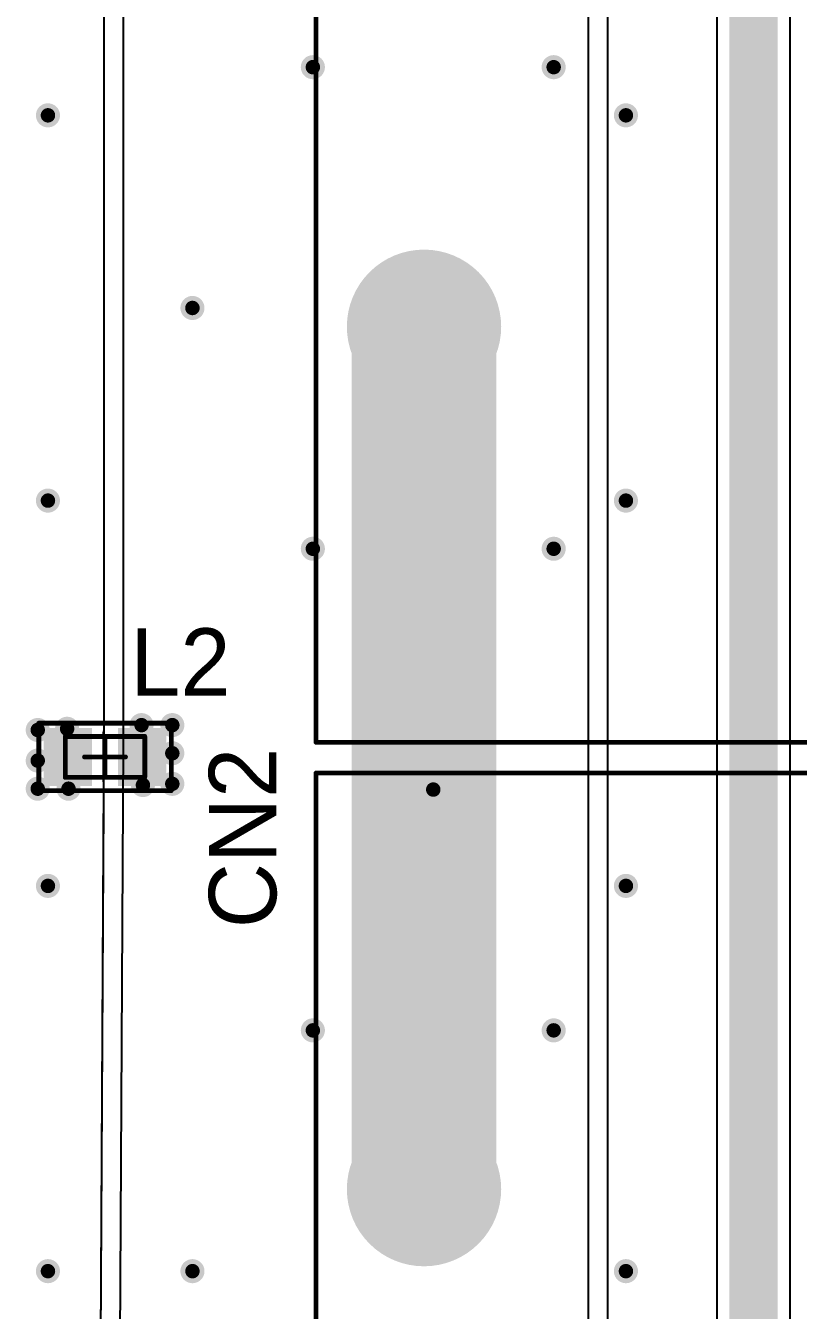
# Model space of a CAD drawing. Header units: millimetres. Extents: x 56 to 179, y 42 to 122.
# Drawn here: x 81.54 to 97.58, y 79.19 to 105.86 of the extents above; entities that cross this region are included whole.
import ezdxf

# ---------------------------------------------------------------- set-up
doc = ezdxf.new("R2010")
doc.units = ezdxf.units.MM
for name, color, linetype in [('BottomLayer', 5, 'Continuous'), ('BottomSolder', 6, 'Continuous'), ('Mechanical13', 56, 'Continuous'), ('Mechanical15', 56, 'Continuous'), ('MultiLayer', 9, 'Continuous'), ('PadHoleLayer', 156, 'Continuous'), ('TopLayer', 1, 'Continuous'), ('TopOverlay', 2, 'Continuous'), ('TopPaste', 8, 'Continuous'), ('TopSolder', 216, 'Continuous'), ('ViaHoleLayer', 16, 'Continuous')]:
    doc.layers.add(name, color=color, linetype=linetype)

# ---------------------------------------------------------------- blocks, each defined once
blk = doc.blocks.new('BATTHOLDER_9V_BH9V_PC_ND_12')
at = {"layer": 'BottomLayer', "const_width": 1.5}
blk.add_lwpolyline([(18.535, 6.435, 1), (20.035, 6.435, 1)], format="xyb", close=True, dxfattribs=at)
at = {"layer": 'BottomSolder', "const_width": 1.602}
blk.add_lwpolyline([(18.484, 6.435, 1), (20.086, 6.435, 1)], format="xyb", close=True, dxfattribs=at)
at = {"layer": 'MultiLayer', "const_width": 1.5}
blk.add_lwpolyline([(18.535, 6.435, 1), (20.035, 6.435, 1)], format="xyb", close=True, dxfattribs=at)
at = {"layer": 'PadHoleLayer', "const_width": 0.6}
blk.add_lwpolyline([(18.985, 6.435, 1), (19.585, 6.435, 1)], format="xyb", close=True, dxfattribs=at)
at = {"layer": 'TopLayer', "const_width": 1.5}
blk.add_lwpolyline([(18.535, 6.435, 1), (20.035, 6.435, 1)], format="xyb", close=True, dxfattribs=at)
at = {"layer": 'TopOverlay', "const_width": 0.1}
for points in [[(21.526, 15.064), (-33.076, 15.064)], [(21.526, 15.064), (21.526, -14.906)]]:
    blk.add_lwpolyline(points, dxfattribs=at)
at = {"layer": 'TopOverlay', "const_width": 0.05}
blk.add_lwpolyline([(21.501, 15.064, 1), (21.551, 15.064, 1)], format="xyb", close=True, dxfattribs=at)
blk.add_lwpolyline([(21.501, 15.064, 1), (21.551, 15.064, 1)], format="xyb", close=True, dxfattribs=at)
at = {"layer": 'TopSolder', "const_width": 1.602}
blk.add_lwpolyline([(18.484, 6.435, 1), (20.086, 6.435, 1)], format="xyb", close=True, dxfattribs=at)
blk = doc.blocks.new('BATTHOLDER_9V_BH9V_PC_ND_13')
at = {"layer": 'BottomLayer', "const_width": 1.5}
blk.add_lwpolyline([(18.535, -6.265, 1), (20.035, -6.265, 1)], format="xyb", close=True, dxfattribs=at)
at = {"layer": 'BottomSolder', "const_width": 1.602}
blk.add_lwpolyline([(18.484, -6.265, 1), (20.086, -6.265, 1)], format="xyb", close=True, dxfattribs=at)
at = {"layer": 'MultiLayer', "const_width": 1.5}
blk.add_lwpolyline([(18.535, -6.265, 1), (20.035, -6.265, 1)], format="xyb", close=True, dxfattribs=at)
at = {"layer": 'PadHoleLayer', "const_width": 0.6}
blk.add_lwpolyline([(18.985, -6.265, 1), (19.585, -6.265, 1)], format="xyb", close=True, dxfattribs=at)
at = {"layer": 'TopLayer', "const_width": 1.5}
blk.add_lwpolyline([(18.535, -6.265, 1), (20.035, -6.265, 1)], format="xyb", close=True, dxfattribs=at)
at = {"layer": 'TopOverlay', "const_width": 0.1}
for points in [[(21.526, 15.064), (21.526, -14.906)], [(21.526, -14.906), (-33.076, -14.906)]]:
    blk.add_lwpolyline(points, dxfattribs=at)
at = {"layer": 'TopOverlay', "const_width": 0.05}
blk.add_lwpolyline([(21.501, -14.906, 1), (21.551, -14.906, 1)], format="xyb", close=True, dxfattribs=at)
blk.add_lwpolyline([(21.501, -14.906, 1), (21.551, -14.906, 1)], format="xyb", close=True, dxfattribs=at)
at = {"layer": 'TopSolder', "const_width": 1.602}
blk.add_lwpolyline([(18.484, -6.265, 1), (20.086, -6.265, 1)], format="xyb", close=True, dxfattribs=at)
blk = doc.blocks.new('CC0603_17')
at = {"layer": 'Mechanical13', "const_width": 0.1}
for points in [[(-0.825, -0.425), (-0.825, 0.425)], [(-0.825, 0.425), (0.825, 0.425)], [(0.825, -0.425), (0.825, 0.425)], [(-0.825, -0.425), (0.825, -0.425)]]:
    blk.add_lwpolyline(points, dxfattribs=at)
at = {"layer": 'Mechanical13', "const_width": 0.05}
for points in [[(-0.85, 0.425, 1), (-0.8, 0.425, 1)], [(-0.85, 0.425, 1), (-0.8, 0.425, 1)], [(0.8, 0.425, 1), (0.85, 0.425, 1)], [(0.8, 0.425, 1), (0.85, 0.425, 1)], [(-0.85, -0.425, 1), (-0.8, -0.425, 1)], [(-0.85, -0.425, 1), (-0.8, -0.425, 1)], [(0.8, -0.425, 1), (0.85, -0.425, 1)], [(0.8, -0.425, 1), (0.85, -0.425, 1)]]:
    blk.add_lwpolyline(points, format="xyb", close=True, dxfattribs=at)
at = {"layer": 'Mechanical15', "const_width": 0.1}
for points in [[(0, -0.425), (0, 0.425)], [(-0.425, 0), (0.425, 0)]]:
    blk.add_lwpolyline(points, dxfattribs=at)
at = {"layer": 'Mechanical15', "const_width": 0.05}
for points in [[(-0.025, 0.425, 1), (0.025, 0.425, 1)], [(-0.45, 0, 1), (-0.4, 0, 1)], [(0.4, 0, 1), (0.45, 0, 1)], [(-0.025, -0.425, 1), (0.025, -0.425, 1)]]:
    blk.add_lwpolyline(points, format="xyb", close=True, dxfattribs=at)
at = {"layer": 'TopLayer'}
for points in [[(-1.17, -0.5), (-0.37, -0.5), (-1.17, 0.5), (-0.37, 0.5)], [(0.37, -0.5), (1.17, -0.5), (0.37, 0.5), (1.17, 0.5)]]:
    blk.add_solid(points, dxfattribs=at)
at = {"layer": 'TopOverlay', "const_width": 0.1}
for points in [[(-1.375, -0.7), (-1.375, 0.7)], [(-1.375, 0.7), (1.375, 0.7)], [(1.375, -0.7), (1.375, 0.7)], [(-1.375, -0.7), (1.375, -0.7)]]:
    blk.add_lwpolyline(points, dxfattribs=at)
at = {"layer": 'TopOverlay', "const_width": 0.05}
for points in [[(-1.4, 0.7, 1), (-1.35, 0.7, 1)], [(-1.4, 0.7, 1), (-1.35, 0.7, 1)], [(1.35, 0.7, 1), (1.4, 0.7, 1)], [(1.35, 0.7, 1), (1.4, 0.7, 1)], [(-1.4, -0.7, 1), (-1.35, -0.7, 1)], [(-1.4, -0.7, 1), (-1.35, -0.7, 1)], [(1.35, -0.7, 1), (1.4, -0.7, 1)], [(1.35, -0.7, 1), (1.4, -0.7, 1)]]:
    blk.add_lwpolyline(points, format="xyb", close=True, dxfattribs=at)
at = {"layer": 'TopPaste'}
for points in [[(-1.17, -0.5), (-0.37, -0.5), (-1.17, 0.5), (-0.37, 0.5)], [(0.37, -0.5), (1.17, -0.5), (0.37, 0.5), (1.17, 0.5)]]:
    blk.add_solid(points, dxfattribs=at)
at = {"layer": 'TopSolder'}
for points in [[(-1.272, -0.602), (-0.268, -0.602), (-1.272, 0.602), (-0.268, 0.602)], [(0.268, -0.602), (1.272, -0.602), (0.268, 0.602), (1.272, 0.602)]]:
    blk.add_solid(points, dxfattribs=at)

msp = doc.modelspace()

# ---------------------------------------------------------------- linework, layer by layer
at = {"layer": 'BottomLayer'}
for p, q in [((83.158, 115.951), (83.158, 90.933)), ((83.566, 90.932), (83.566, 115.951)), ((93.218, 115.697), (93.218, 67.183)), ((93.626, 67.183), (93.626, 115.697)), ((97.408, 75.818), (97.408, 115.316)), ((95.886, 115.001), (95.886, 75.057)), ((83.158, 90.933), (83.031, 67.185)), ((83.439, 67.183), (83.566, 90.932))]:
    msp.add_line(p, q, dxfattribs=at)
at = {"layer": 'BottomLayer', "const_width": 1}
msp.add_lwpolyline([(96.647, 75.057), (96.647, 115.316)], dxfattribs=at)
at = {"layer": 'BottomLayer', "const_width": 0.25}
for points in [[(87.375, 105, 1), (87.625, 105, 1)], [(92.375, 105, 1), (92.625, 105, 1)], [(81.875, 104, 1), (82.125, 104, 1)], [(93.875, 104, 1), (94.125, 104, 1)], [(84.875, 100, 1), (85.125, 100, 1)], [(81.875, 96, 1), (82.125, 96, 1)], [(93.875, 96, 1), (94.125, 96, 1)], [(87.375, 95, 1), (87.625, 95, 1)], [(92.375, 95, 1), (92.625, 95, 1)], [(82.273, 91.262, 1), (82.523, 91.262, 1)], [(83.818, 91.338, 1), (84.068, 91.338, 1)], [(84.457, 91.338, 1), (84.707, 91.338, 1)], [(81.663, 91.237, 1), (81.913, 91.237, 1)], [(84.457, 90.754, 1), (84.707, 90.754, 1)], [(81.663, 90.602, 1), (81.913, 90.602, 1)], [(81.663, 90.018, 1), (81.913, 90.018, 1)], [(82.302, 90.018, 1), (82.552, 90.018, 1)], [(83.847, 90.094, 1), (84.097, 90.094, 1)], [(84.457, 90.119, 1), (84.707, 90.119, 1)], [(89.875, 90, 1), (90.125, 90, 1)], [(81.875, 88, 1), (82.125, 88, 1)], [(93.875, 88, 1), (94.125, 88, 1)], [(87.375, 85, 1), (87.625, 85, 1)], [(92.375, 85, 1), (92.625, 85, 1)], [(81.875, 80, 1), (82.125, 80, 1)], [(84.875, 80, 1), (85.125, 80, 1)], [(93.875, 80, 1), (94.125, 80, 1)]]:
    msp.add_lwpolyline(points, format="xyb", close=True, dxfattribs=at)
at = {"layer": 'MultiLayer', "const_width": 0.25}
for points in [[(87.375, 105, 1), (87.625, 105, 1)], [(92.375, 105, 1), (92.625, 105, 1)], [(81.875, 104, 1), (82.125, 104, 1)], [(93.875, 104, 1), (94.125, 104, 1)], [(84.875, 100, 1), (85.125, 100, 1)], [(81.875, 96, 1), (82.125, 96, 1)], [(93.875, 96, 1), (94.125, 96, 1)], [(87.375, 95, 1), (87.625, 95, 1)], [(92.375, 95, 1), (92.625, 95, 1)], [(82.273, 91.262, 1), (82.523, 91.262, 1)], [(83.818, 91.338, 1), (84.068, 91.338, 1)], [(84.457, 91.338, 1), (84.707, 91.338, 1)], [(81.663, 91.237, 1), (81.913, 91.237, 1)], [(84.457, 90.754, 1), (84.707, 90.754, 1)], [(81.663, 90.602, 1), (81.913, 90.602, 1)], [(81.663, 90.018, 1), (81.913, 90.018, 1)], [(82.302, 90.018, 1), (82.552, 90.018, 1)], [(83.847, 90.094, 1), (84.097, 90.094, 1)], [(84.457, 90.119, 1), (84.707, 90.119, 1)], [(89.875, 90, 1), (90.125, 90, 1)], [(81.875, 88, 1), (82.125, 88, 1)], [(93.875, 88, 1), (94.125, 88, 1)], [(87.375, 85, 1), (87.625, 85, 1)], [(92.375, 85, 1), (92.625, 85, 1)], [(81.875, 80, 1), (82.125, 80, 1)], [(84.875, 80, 1), (85.125, 80, 1)], [(93.875, 80, 1), (94.125, 80, 1)]]:
    msp.add_lwpolyline(points, format="xyb", close=True, dxfattribs=at)
at = {"layer": 'TopLayer'}
for p, q in [((93.218, 115.697), (93.218, 67.183)), ((93.626, 67.183), (93.626, 115.697)), ((83.158, 111.551), (83.158, 91.233)), ((83.566, 90.932), (83.566, 111.551)), ((83.158, 91.233), (83.147, 91.178)), ((83.147, 91.178), (83.147, 90.178)), ((83.464, 71.839), (83.566, 90.932)), ((83.147, 90.178), (83.154, 90.144)), ((83.154, 90.144), (83.056, 71.841))]:
    msp.add_line(p, q, dxfattribs=at)
for points, const_width in [([(87.375, 105, 1), (87.625, 105, 1)], 0.25), ([(92.375, 105, 1), (92.625, 105, 1)], 0.25), ([(81.875, 104, 1), (82.125, 104, 1)], 0.25), ([(93.875, 104, 1), (94.125, 104, 1)], 0.25), ([(89.058, 99.61, 1), (90.558, 99.61, 1)], 1.5), ([(84.875, 100, 1), (85.125, 100, 1)], 0.25), ([(81.875, 96, 1), (82.125, 96, 1)], 0.25), ([(93.875, 96, 1), (94.125, 96, 1)], 0.25), ([(87.375, 95, 1), (87.625, 95, 1)], 0.25), ([(92.375, 95, 1), (92.625, 95, 1)], 0.25), ([(82.273, 91.262, 1), (82.523, 91.262, 1)], 0.25), ([(83.818, 91.338, 1), (84.068, 91.338, 1)], 0.25), ([(84.457, 91.338, 1), (84.707, 91.338, 1)], 0.25), ([(81.663, 91.237, 1), (81.913, 91.237, 1)], 0.25), ([(84.457, 90.754, 1), (84.707, 90.754, 1)], 0.25), ([(81.663, 90.602, 1), (81.913, 90.602, 1)], 0.25), ([(81.663, 90.018, 1), (81.913, 90.018, 1)], 0.25), ([(82.302, 90.018, 1), (82.552, 90.018, 1)], 0.25), ([(83.847, 90.094, 1), (84.097, 90.094, 1)], 0.25), ([(84.457, 90.119, 1), (84.707, 90.119, 1)], 0.25), ([(89.875, 90, 1), (90.125, 90, 1)], 0.25), ([(81.875, 88, 1), (82.125, 88, 1)], 0.25), ([(93.875, 88, 1), (94.125, 88, 1)], 0.25), ([(87.375, 85, 1), (87.625, 85, 1)], 0.25), ([(92.375, 85, 1), (92.625, 85, 1)], 0.25), ([(89.058, 81.703, 1), (90.558, 81.703, 1)], 1.5), ([(81.875, 80, 1), (82.125, 80, 1)], 0.25), ([(84.875, 80, 1), (85.125, 80, 1)], 0.25), ([(93.875, 80, 1), (94.125, 80, 1)], 0.25)]:
    msp.add_lwpolyline(points, format="xyb", close=True, dxfattribs=dict(at, const_width=const_width))
at = {"layer": 'TopLayer', "const_width": 3}
msp.add_lwpolyline([(89.808, 81.703), (89.808, 99.61)], dxfattribs=at)
at = {"layer": 'ViaHoleLayer', "const_width": 0.15}
for points in [[(87.425, 105, 1), (87.575, 105, 1)], [(92.425, 105, 1), (92.575, 105, 1)], [(81.925, 104, 1), (82.075, 104, 1)], [(93.925, 104, 1), (94.075, 104, 1)], [(84.925, 100, 1), (85.075, 100, 1)], [(81.925, 96, 1), (82.075, 96, 1)], [(93.925, 96, 1), (94.075, 96, 1)], [(87.425, 95, 1), (87.575, 95, 1)], [(92.425, 95, 1), (92.575, 95, 1)], [(81.713, 91.237, 1), (81.863, 91.237, 1)], [(82.323, 91.262, 1), (82.473, 91.262, 1)], [(83.868, 91.338, 1), (84.018, 91.338, 1)], [(84.507, 91.338, 1), (84.657, 91.338, 1)], [(81.713, 90.602, 1), (81.863, 90.602, 1)], [(84.507, 90.754, 1), (84.657, 90.754, 1)], [(81.713, 90.018, 1), (81.863, 90.018, 1)], [(82.352, 90.018, 1), (82.502, 90.018, 1)], [(83.897, 90.094, 1), (84.047, 90.094, 1)], [(84.507, 90.119, 1), (84.657, 90.119, 1)], [(89.925, 90, 1), (90.075, 90, 1)], [(81.925, 88, 1), (82.075, 88, 1)], [(93.925, 88, 1), (94.075, 88, 1)], [(87.425, 85, 1), (87.575, 85, 1)], [(92.425, 85, 1), (92.575, 85, 1)], [(81.925, 80, 1), (82.075, 80, 1)], [(84.925, 80, 1), (85.075, 80, 1)], [(93.925, 80, 1), (94.075, 80, 1)]]:
    msp.add_lwpolyline(points, format="xyb", close=True, dxfattribs=at)

# ---------------------------------------------------------------- block references
at = {"rotation": 180}
for name, p in [('BATTHOLDER_9V_BH9V_PC_ND_12', (109.093, 106.045)), ('BATTHOLDER_9V_BH9V_PC_ND_13', (109.093, 75.438))]:
    msp.add_blockref(name, p, dxfattribs=at)
msp.add_blockref('CC0603_17', (83.185, 90.678))

# ---------------------------------------------------------------- texts
at = {"layer": 'TopOverlay'}
msp.add_text('L2', height=1.4, dxfattribs=at).set_placement((83.708, 91.948))
msp.add_text('CN2', height=1.4, rotation=90, dxfattribs=at).set_placement((86.741, 87.122))

doc.saveas('drawing.dxf')
